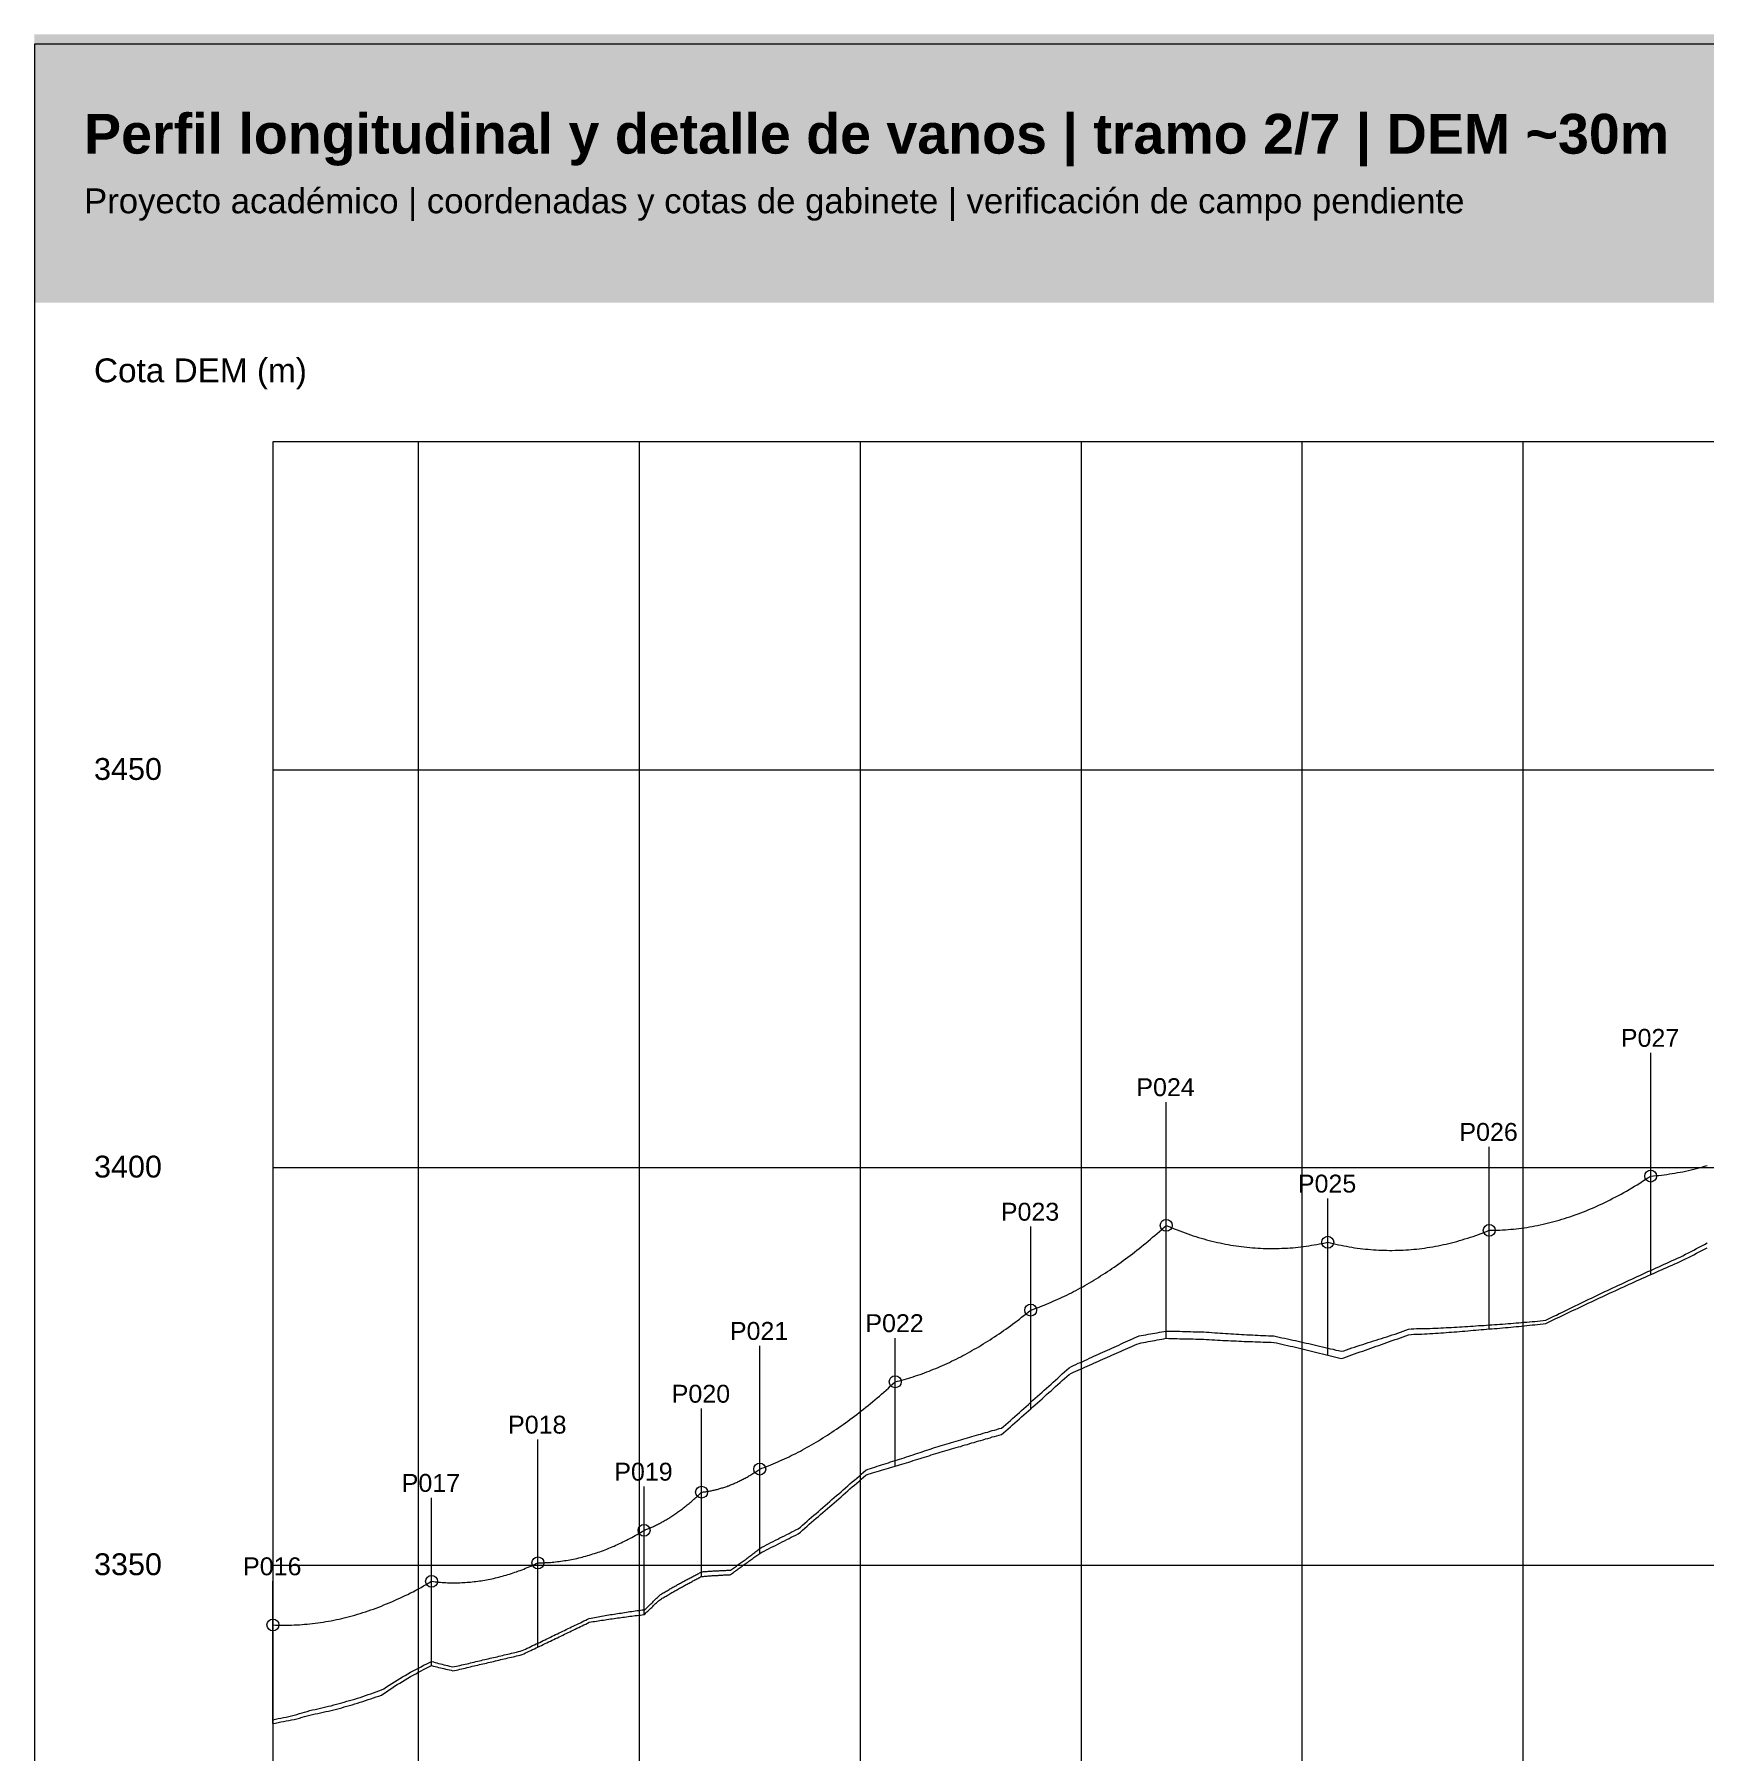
# Paper-space layout 'LP-PF-02' of a CAD drawing. Header units: metres, sheet in millimetres. Extents: x 8 to 412, y 8 to 290.
# Drawn here: x 8 to 176, y 117.2 to 290 of the extents above; entities that cross this region are included whole.
import ezdxf

# ---------------------------------------------------------------- set-up
doc = ezdxf.new("R2010")
doc.units = ezdxf.units.M
for name, color, linetype, lineweight, true_color in [('DETALLE', 7, 'Continuous', 13, 0x33434d), ('PERFIL_CONDUCTOR', 7, 'Continuous', 13, 0xc53643), ('PERFIL_TERRENO', 7, 'Continuous', 13, 0x976f49), ('PF_COTA', 7, 'Continuous', 0, 0x367db4), ('PF_EJE_DEM', 7, 'Continuous', 0, 0x53856e), ('PF_GRID', 7, 'Continuous', 0, 0xdee6ea), ('ROTULO', 7, 'Continuous', 13, 0x18364a)]:
    doc.layers.add(name, color=color, linetype=linetype, lineweight=lineweight, true_color=true_color)
doc.layers.add('PRESENTACION', color=7, linetype='Continuous')
doc.styles.add('Arial', font='arial.ttf')
doc.styles.add('Arial-Bold', font='arialbd.ttf')

psp = doc.layouts.new('LP-PF-02')

# ---------------------------------------------------------------- hatches: boundary and pattern name
at = {"layer": 'PRESENTACION', "true_color": 0xeef4f7}
psp.add_hatch(color=7, dxfattribs=at).paths.add_polyline_path([(8, 263), (412, 263), (412, 290), (8, 290)])
at = {"layer": 'PRESENTACION', "true_color": 0x287d89}
psp.add_hatch(color=137, dxfattribs=at).paths.add_polyline_path([(8, 263), (11, 263), (11, 290), (8, 290)])

# ---------------------------------------------------------------- linework, layer by layer
at = {"layer": 'DETALLE'}
for p, q in [((170.6, 165.23), (170.6, 175.15)), ((121.86, 158.83), (121.86, 170.19)), ((154.36, 159.77), (154.36, 169.69)), ((138.11, 157.13), (138.11, 168.49)), ((108.23, 151.74), (108.23, 161.66)), ((94.6, 145.97), (94.6, 154.45)), ((80.97, 137.19), (80.97, 145.67)), ((75.12, 134.87), (75.12, 143.35)), ((69.34, 131.03), (69.34, 139.51)), ((58.66, 127.76), (58.66, 136.24)), ((47.96, 125.9), (47.96, 134.38)), ((32, 120.07), (32, 129.99))]:
    psp.add_line(p, q, dxfattribs=at)
psp.add_lwpolyline([(32, 96), (284, 96), (284, 249), (32, 249)], close=True, dxfattribs=at)
for centre in [(170.6, 175.15), (121.86, 170.19), (154.36, 169.69), (138.11, 168.49), (108.23, 161.66), (94.6, 154.45), (80.97, 145.67), (75.12, 143.35), (69.34, 139.51), (58.66, 136.24), (47.96, 134.38), (32, 129.99)]:
    psp.add_circle(centre, 0.6, dxfattribs=at)
at = {"layer": 'PERFIL_CONDUCTOR'}
for points in [[(170.6, 175.15), (170.87, 175.17), (171.15, 175.2), (171.42, 175.22), (171.69, 175.25), (171.96, 175.28), (172.23, 175.32), (172.5, 175.36), (172.77, 175.4), (173.04, 175.44), (173.31, 175.49), (173.58, 175.54), (173.85, 175.59), (174.12, 175.65), (174.39, 175.71), (174.67, 175.77), (174.94, 175.84), (175.21, 175.91), (175.48, 175.98), (175.75, 176.05), (176.02, 176.13), (176.29, 176.21)], [(154.36, 169.69), (154.63, 169.69), (154.9, 169.69), (155.17, 169.7), (155.44, 169.71), (155.71, 169.73), (155.98, 169.75), (156.25, 169.77), (156.52, 169.79), (156.79, 169.82), (157.06, 169.84), (157.34, 169.88), (157.61, 169.91), (157.88, 169.95), (158.15, 169.99), (158.42, 170.04), (158.69, 170.08), (158.96, 170.13), (159.23, 170.19), (159.5, 170.24), (159.77, 170.3), (160.04, 170.37), (160.31, 170.43), (160.58, 170.5), (160.86, 170.57), (161.13, 170.65), (161.4, 170.72), (161.67, 170.8), (161.94, 170.89), (162.21, 170.97), (162.48, 171.06), (162.75, 171.16), (163.02, 171.25), (163.29, 171.35), (163.56, 171.45), (163.83, 171.56), (164.1, 171.66), (164.38, 171.77), (164.65, 171.89), (164.92, 172), (165.19, 172.12), (165.46, 172.25), (165.73, 172.37), (166, 172.5), (166.27, 172.63), (166.54, 172.77), (166.81, 172.91), (167.08, 173.05), (167.35, 173.19), (167.62, 173.34), (167.9, 173.49), (168.17, 173.64), (168.44, 173.8), (168.71, 173.96), (168.98, 174.12), (169.25, 174.28), (169.52, 174.45), (169.79, 174.62), (170.06, 174.8), (170.33, 174.97), (170.6, 175.15)], [(108.23, 161.66), (108.46, 161.74), (108.69, 161.82), (108.91, 161.9), (109.14, 161.99), (109.37, 162.08), (109.59, 162.17), (109.82, 162.26), (110.05, 162.35), (110.28, 162.45), (110.5, 162.55), (110.73, 162.65), (110.96, 162.75), (111.18, 162.85), (111.41, 162.96), (111.64, 163.07), (111.87, 163.18), (112.09, 163.29), (112.32, 163.41), (112.55, 163.53), (112.78, 163.64), (113, 163.77), (113.23, 163.89), (113.46, 164.02), (113.68, 164.14), (113.91, 164.27), (114.14, 164.41), (114.37, 164.54), (114.59, 164.68), (114.82, 164.82), (115.05, 164.96), (115.27, 165.1), (115.5, 165.25), (115.73, 165.39), (115.96, 165.54), (116.18, 165.69), (116.41, 165.85), (116.64, 166), (116.87, 166.16), (117.09, 166.32), (117.32, 166.48), (117.55, 166.65), (117.77, 166.82), (118, 166.98), (118.23, 167.16), (118.46, 167.33), (118.68, 167.5), (118.91, 167.68), (119.14, 167.86), (119.36, 168.04), (119.59, 168.23), (119.82, 168.41), (120.05, 168.6), (120.27, 168.79), (120.5, 168.99), (120.73, 169.18), (120.96, 169.38), (121.18, 169.58), (121.41, 169.78), (121.64, 169.98), (121.86, 170.19)], [(121.86, 170.19), (122.13, 170.07), (122.41, 169.96), (122.68, 169.84), (122.95, 169.74), (123.22, 169.63), (123.49, 169.53), (123.76, 169.43), (124.03, 169.34), (124.3, 169.24), (124.57, 169.15), (124.84, 169.07), (125.11, 168.98), (125.38, 168.9), (125.65, 168.82), (125.93, 168.75), (126.2, 168.68), (126.47, 168.61), (126.74, 168.54), (127.01, 168.48), (127.28, 168.42), (127.55, 168.36), (127.82, 168.31), (128.09, 168.26), (128.36, 168.21), (128.63, 168.17), (128.9, 168.12), (129.17, 168.09), (129.45, 168.05), (129.72, 168.02), (129.99, 167.99), (130.26, 167.96), (130.53, 167.94), (130.8, 167.92), (131.07, 167.9), (131.34, 167.88), (131.61, 167.87), (131.88, 167.86), (132.15, 167.86), (132.42, 167.86), (132.69, 167.86), (132.97, 167.86), (133.24, 167.87), (133.51, 167.88), (133.78, 167.89), (134.05, 167.9), (134.32, 167.92), (134.59, 167.94), (134.86, 167.97), (135.13, 167.99), (135.4, 168.02), (135.67, 168.06), (135.94, 168.09), (136.21, 168.13), (136.49, 168.18), (136.76, 168.22), (137.03, 168.27), (137.3, 168.32), (137.57, 168.38), (137.84, 168.43), (138.11, 168.49)], [(138.11, 168.49), (138.38, 168.42), (138.65, 168.36), (138.92, 168.3), (139.19, 168.24), (139.46, 168.18), (139.74, 168.13), (140.01, 168.08), (140.28, 168.03), (140.55, 167.98), (140.82, 167.94), (141.09, 167.9), (141.36, 167.87), (141.63, 167.83), (141.9, 167.8), (142.17, 167.78), (142.44, 167.75), (142.71, 167.73), (142.98, 167.72), (143.26, 167.7), (143.53, 167.69), (143.8, 167.68), (144.07, 167.68), (144.34, 167.67), (144.61, 167.67), (144.88, 167.68), (145.15, 167.68), (145.42, 167.69), (145.69, 167.7), (145.96, 167.72), (146.23, 167.74), (146.5, 167.76), (146.78, 167.78), (147.05, 167.81), (147.32, 167.84), (147.59, 167.87), (147.86, 167.91), (148.13, 167.95), (148.4, 167.99), (148.67, 168.04), (148.94, 168.09), (149.21, 168.14), (149.48, 168.19), (149.75, 168.25), (150.02, 168.31), (150.3, 168.37), (150.57, 168.44), (150.84, 168.51), (151.11, 168.58), (151.38, 168.66), (151.65, 168.74), (151.92, 168.82), (152.19, 168.9), (152.46, 168.99), (152.73, 169.08), (153, 169.17), (153.27, 169.27), (153.54, 169.37), (153.82, 169.47), (154.09, 169.58), (154.36, 169.69)], [(94.6, 154.45), (94.83, 154.5), (95.05, 154.56), (95.28, 154.62), (95.51, 154.69), (95.73, 154.75), (95.96, 154.82), (96.19, 154.89), (96.42, 154.96), (96.64, 155.04), (96.87, 155.12), (97.1, 155.19), (97.32, 155.27), (97.55, 155.36), (97.78, 155.44), (98.01, 155.53), (98.23, 155.62), (98.46, 155.71), (98.69, 155.8), (98.92, 155.9), (99.14, 156), (99.37, 156.1), (99.6, 156.2), (99.82, 156.3), (100.05, 156.41), (100.28, 156.52), (100.51, 156.63), (100.73, 156.74), (100.96, 156.86), (101.19, 156.97), (101.41, 157.09), (101.64, 157.21), (101.87, 157.34), (102.1, 157.46), (102.32, 157.59), (102.55, 157.72), (102.78, 157.85), (103.01, 157.98), (103.23, 158.12), (103.46, 158.26), (103.69, 158.4), (103.91, 158.54), (104.14, 158.69), (104.37, 158.83), (104.6, 158.98), (104.82, 159.13), (105.05, 159.29), (105.28, 159.44), (105.5, 159.6), (105.73, 159.76), (105.96, 159.92), (106.19, 160.09), (106.41, 160.25), (106.64, 160.42), (106.87, 160.59), (107.09, 160.76), (107.32, 160.94), (107.55, 161.12), (107.78, 161.29), (108, 161.48), (108.23, 161.66)], [(80.97, 145.67), (81.19, 145.75), (81.42, 145.84), (81.65, 145.92), (81.87, 146.01), (82.1, 146.11), (82.33, 146.2), (82.56, 146.3), (82.78, 146.39), (83.01, 146.49), (83.24, 146.6), (83.46, 146.7), (83.69, 146.81), (83.92, 146.92), (84.15, 147.03), (84.37, 147.14), (84.6, 147.25), (84.83, 147.37), (85.06, 147.49), (85.28, 147.61), (85.51, 147.74), (85.74, 147.86), (85.96, 147.99), (86.19, 148.12), (86.42, 148.25), (86.65, 148.39), (86.87, 148.52), (87.1, 148.66), (87.33, 148.8), (87.55, 148.95), (87.78, 149.09), (88.01, 149.24), (88.24, 149.39), (88.46, 149.54), (88.69, 149.69), (88.92, 149.85), (89.15, 150.01), (89.37, 150.17), (89.6, 150.33), (89.83, 150.49), (90.05, 150.66), (90.28, 150.83), (90.51, 151), (90.74, 151.17), (90.96, 151.35), (91.19, 151.53), (91.42, 151.7), (91.64, 151.89), (91.87, 152.07), (92.1, 152.26), (92.33, 152.44), (92.55, 152.64), (92.78, 152.83), (93.01, 153.02), (93.23, 153.22), (93.46, 153.42), (93.69, 153.62), (93.92, 153.82), (94.14, 154.03), (94.37, 154.24), (94.6, 154.45)], [(75.12, 143.35), (75.22, 143.36), (75.31, 143.37), (75.41, 143.38), (75.51, 143.39), (75.61, 143.41), (75.7, 143.42), (75.8, 143.44), (75.9, 143.46), (76, 143.48), (76.09, 143.5), (76.19, 143.52), (76.29, 143.54), (76.39, 143.56), (76.48, 143.58), (76.58, 143.61), (76.68, 143.63), (76.78, 143.66), (76.87, 143.68), (76.97, 143.71), (77.07, 143.74), (77.17, 143.77), (77.26, 143.8), (77.36, 143.83), (77.46, 143.86), (77.56, 143.9), (77.65, 143.93), (77.75, 143.97), (77.85, 144), (77.95, 144.04), (78.04, 144.08), (78.14, 144.12), (78.24, 144.16), (78.33, 144.2), (78.43, 144.24), (78.53, 144.28), (78.63, 144.33), (78.72, 144.37), (78.82, 144.42), (78.92, 144.46), (79.02, 144.51), (79.11, 144.56), (79.21, 144.61), (79.31, 144.66), (79.41, 144.71), (79.5, 144.77), (79.6, 144.82), (79.7, 144.87), (79.8, 144.93), (79.89, 144.99), (79.99, 145.04), (80.09, 145.1), (80.19, 145.16), (80.28, 145.22), (80.38, 145.28), (80.48, 145.34), (80.58, 145.41), (80.67, 145.47), (80.77, 145.54), (80.87, 145.6), (80.97, 145.67)], [(69.34, 139.51), (69.44, 139.55), (69.53, 139.58), (69.63, 139.62), (69.73, 139.66), (69.82, 139.7), (69.92, 139.74), (70.02, 139.78), (70.11, 139.82), (70.21, 139.87), (70.3, 139.91), (70.4, 139.96), (70.5, 140), (70.59, 140.05), (70.69, 140.1), (70.79, 140.15), (70.88, 140.2), (70.98, 140.25), (71.08, 140.3), (71.17, 140.35), (71.27, 140.41), (71.36, 140.46), (71.46, 140.52), (71.56, 140.57), (71.65, 140.63), (71.75, 140.69), (71.85, 140.75), (71.94, 140.81), (72.04, 140.87), (72.13, 140.93), (72.23, 141), (72.33, 141.06), (72.42, 141.13), (72.52, 141.19), (72.62, 141.26), (72.71, 141.33), (72.81, 141.4), (72.9, 141.47), (73, 141.54), (73.1, 141.61), (73.19, 141.68), (73.29, 141.76), (73.39, 141.83), (73.48, 141.91), (73.58, 141.98), (73.68, 142.06), (73.77, 142.14), (73.87, 142.22), (73.96, 142.3), (74.06, 142.38), (74.16, 142.47), (74.25, 142.55), (74.35, 142.63), (74.45, 142.72), (74.54, 142.81), (74.64, 142.89), (74.73, 142.98), (74.83, 143.07), (74.93, 143.16), (75.02, 143.25), (75.12, 143.35)], [(58.66, 136.24), (58.84, 136.25), (59.02, 136.25), (59.2, 136.25), (59.38, 136.26), (59.55, 136.27), (59.73, 136.28), (59.91, 136.29), (60.09, 136.31), (60.27, 136.32), (60.44, 136.34), (60.62, 136.36), (60.8, 136.38), (60.98, 136.4), (61.16, 136.43), (61.33, 136.46), (61.51, 136.48), (61.69, 136.51), (61.87, 136.55), (62.05, 136.58), (62.22, 136.62), (62.4, 136.65), (62.58, 136.69), (62.76, 136.73), (62.94, 136.78), (63.11, 136.82), (63.29, 136.87), (63.47, 136.92), (63.65, 136.97), (63.83, 137.02), (64, 137.07), (64.18, 137.13), (64.36, 137.18), (64.54, 137.24), (64.72, 137.3), (64.89, 137.36), (65.07, 137.43), (65.25, 137.49), (65.43, 137.56), (65.6, 137.63), (65.78, 137.7), (65.96, 137.78), (66.14, 137.85), (66.32, 137.93), (66.49, 138.01), (66.67, 138.09), (66.85, 138.17), (67.03, 138.25), (67.21, 138.34), (67.38, 138.43), (67.56, 138.52), (67.74, 138.61), (67.92, 138.7), (68.1, 138.8), (68.27, 138.89), (68.45, 138.99), (68.63, 139.09), (68.81, 139.19), (68.99, 139.3), (69.16, 139.4), (69.34, 139.51)], [(47.96, 134.38), (48.14, 134.35), (48.32, 134.33), (48.5, 134.32), (48.67, 134.3), (48.85, 134.28), (49.03, 134.27), (49.21, 134.26), (49.39, 134.25), (49.57, 134.24), (49.75, 134.24), (49.92, 134.23), (50.1, 134.23), (50.28, 134.23), (50.46, 134.23), (50.64, 134.24), (50.82, 134.24), (50.99, 134.25), (51.17, 134.26), (51.35, 134.27), (51.53, 134.28), (51.71, 134.29), (51.89, 134.31), (52.06, 134.33), (52.24, 134.35), (52.42, 134.37), (52.6, 134.39), (52.78, 134.42), (52.96, 134.44), (53.13, 134.47), (53.31, 134.5), (53.49, 134.53), (53.67, 134.57), (53.85, 134.6), (54.03, 134.64), (54.2, 134.68), (54.38, 134.72), (54.56, 134.76), (54.74, 134.81), (54.92, 134.85), (55.1, 134.9), (55.28, 134.95), (55.45, 135), (55.63, 135.06), (55.81, 135.11), (55.99, 135.17), (56.17, 135.23), (56.35, 135.29), (56.52, 135.35), (56.7, 135.42), (56.88, 135.48), (57.06, 135.55), (57.24, 135.62), (57.42, 135.69), (57.59, 135.77), (57.77, 135.84), (57.95, 135.92), (58.13, 136), (58.31, 136.08), (58.49, 136.16), (58.66, 136.24)], [(32, 129.99), (32.27, 129.98), (32.53, 129.97), (32.8, 129.97), (33.06, 129.97), (33.33, 129.97), (33.6, 129.97), (33.86, 129.98), (34.13, 129.99), (34.39, 130), (34.66, 130.02), (34.93, 130.04), (35.19, 130.06), (35.46, 130.08), (35.72, 130.11), (35.99, 130.14), (36.26, 130.17), (36.52, 130.21), (36.79, 130.24), (37.05, 130.28), (37.32, 130.33), (37.59, 130.37), (37.85, 130.42), (38.12, 130.48), (38.38, 130.53), (38.65, 130.59), (38.92, 130.65), (39.18, 130.71), (39.45, 130.78), (39.71, 130.85), (39.98, 130.92), (40.25, 130.99), (40.51, 131.07), (40.78, 131.15), (41.04, 131.23), (41.31, 131.32), (41.58, 131.41), (41.84, 131.5), (42.11, 131.59), (42.37, 131.69), (42.64, 131.79), (42.91, 131.89), (43.17, 132), (43.44, 132.11), (43.7, 132.22), (43.97, 132.33), (44.24, 132.45), (44.5, 132.57), (44.77, 132.69), (45.03, 132.81), (45.3, 132.94), (45.57, 133.07), (45.83, 133.21), (46.1, 133.34), (46.37, 133.48), (46.63, 133.62), (46.9, 133.77), (47.16, 133.92), (47.43, 134.07), (47.7, 134.22), (47.96, 134.38)]]:
    psp.add_lwpolyline(points, dxfattribs=at)
at = {"layer": 'PERFIL_TERRENO'}
for points in [[(170.6, 165.66), (170.87, 165.78), (171.15, 165.91), (171.42, 166.03), (171.69, 166.15), (171.96, 166.27), (172.23, 166.4), (172.5, 166.52), (172.77, 166.64), (173.04, 166.76), (173.31, 166.88), (173.58, 167), (173.85, 167.14), (174.12, 167.28), (174.39, 167.43), (174.67, 167.57), (174.94, 167.71), (175.21, 167.86), (175.48, 168), (175.75, 168.14), (176.02, 168.28), (176.29, 168.42)], [(154.36, 160.17), (154.63, 160.19), (154.9, 160.2), (155.17, 160.22), (155.44, 160.24), (155.71, 160.26), (155.98, 160.28), (156.25, 160.3), (156.52, 160.32), (156.79, 160.35), (157.06, 160.37), (157.34, 160.39), (157.61, 160.41), (157.88, 160.44), (158.15, 160.46), (158.42, 160.48), (158.69, 160.51), (158.96, 160.53), (159.23, 160.56), (159.5, 160.58), (159.77, 160.61), (160.04, 160.64), (160.31, 160.77), (160.58, 160.91), (160.86, 161.04), (161.13, 161.17), (161.4, 161.31), (161.67, 161.44), (161.94, 161.57), (162.21, 161.7), (162.48, 161.83), (162.75, 161.97), (163.02, 162.1), (163.29, 162.23), (163.56, 162.36), (163.83, 162.49), (164.1, 162.62), (164.38, 162.75), (164.65, 162.88), (164.92, 163.01), (165.19, 163.14), (165.46, 163.27), (165.73, 163.39), (166, 163.52), (166.27, 163.65), (166.54, 163.78), (166.81, 163.9), (167.08, 164.03), (167.35, 164.16), (167.62, 164.29), (167.9, 164.41), (168.17, 164.54), (168.44, 164.66), (168.71, 164.79), (168.98, 164.91), (169.25, 165.04), (169.52, 165.16), (169.79, 165.29), (170.06, 165.41), (170.33, 165.54), (170.6, 165.66)], [(108.23, 152.39), (108.46, 152.59), (108.69, 152.79), (108.91, 153), (109.14, 153.2), (109.37, 153.4), (109.59, 153.61), (109.82, 153.81), (110.05, 154.02), (110.28, 154.22), (110.5, 154.42), (110.73, 154.63), (110.96, 154.83), (111.18, 155.04), (111.41, 155.24), (111.64, 155.44), (111.87, 155.65), (112.09, 155.85), (112.32, 156), (112.55, 156.1), (112.78, 156.2), (113, 156.31), (113.23, 156.41), (113.46, 156.51), (113.68, 156.61), (113.91, 156.71), (114.14, 156.82), (114.37, 156.92), (114.59, 157.02), (114.82, 157.12), (115.05, 157.23), (115.27, 157.33), (115.5, 157.43), (115.73, 157.53), (115.96, 157.64), (116.18, 157.74), (116.41, 157.84), (116.64, 157.95), (116.87, 158.05), (117.09, 158.15), (117.32, 158.26), (117.55, 158.36), (117.77, 158.46), (118, 158.57), (118.23, 158.67), (118.46, 158.77), (118.68, 158.88), (118.91, 158.98), (119.14, 159.06), (119.36, 159.1), (119.59, 159.14), (119.82, 159.18), (120.05, 159.23), (120.27, 159.27), (120.5, 159.31), (120.73, 159.35), (120.96, 159.39), (121.18, 159.44), (121.41, 159.48), (121.64, 159.52), (121.86, 159.56)], [(121.86, 159.56), (122.13, 159.56), (122.41, 159.55), (122.68, 159.54), (122.95, 159.54), (123.22, 159.53), (123.49, 159.52), (123.76, 159.51), (124.03, 159.51), (124.3, 159.5), (124.57, 159.49), (124.84, 159.49), (125.11, 159.48), (125.38, 159.47), (125.65, 159.47), (125.93, 159.45), (126.2, 159.43), (126.47, 159.41), (126.74, 159.39), (127.01, 159.38), (127.28, 159.36), (127.55, 159.34), (127.82, 159.32), (128.09, 159.3), (128.36, 159.28), (128.63, 159.27), (128.9, 159.25), (129.17, 159.24), (129.45, 159.22), (129.72, 159.2), (129.99, 159.19), (130.26, 159.18), (130.53, 159.16), (130.8, 159.15), (131.07, 159.13), (131.34, 159.12), (131.61, 159.11), (131.88, 159.1), (132.15, 159.09), (132.42, 159.07), (132.69, 159.06), (132.97, 159), (133.24, 158.95), (133.51, 158.89), (133.78, 158.83), (134.05, 158.77), (134.32, 158.71), (134.59, 158.65), (134.86, 158.59), (135.13, 158.53), (135.4, 158.47), (135.67, 158.41), (135.94, 158.35), (136.21, 158.29), (136.49, 158.23), (136.76, 158.17), (137.03, 158.1), (137.3, 158.04), (137.57, 157.98), (137.84, 157.91), (138.11, 157.85)], [(138.11, 157.85), (138.38, 157.78), (138.65, 157.72), (138.92, 157.65), (139.19, 157.59), (139.46, 157.52), (139.74, 157.58), (140.01, 157.67), (140.28, 157.76), (140.55, 157.86), (140.82, 157.95), (141.09, 158.04), (141.36, 158.13), (141.63, 158.21), (141.9, 158.3), (142.17, 158.39), (142.44, 158.48), (142.71, 158.57), (142.98, 158.65), (143.26, 158.74), (143.53, 158.82), (143.8, 158.91), (144.07, 158.99), (144.34, 159.08), (144.61, 159.17), (144.88, 159.26), (145.15, 159.36), (145.42, 159.46), (145.69, 159.55), (145.96, 159.65), (146.23, 159.75), (146.5, 159.79), (146.78, 159.79), (147.05, 159.8), (147.32, 159.8), (147.59, 159.81), (147.86, 159.82), (148.13, 159.83), (148.4, 159.83), (148.67, 159.84), (148.94, 159.85), (149.21, 159.86), (149.48, 159.88), (149.75, 159.89), (150.02, 159.9), (150.3, 159.91), (150.57, 159.93), (150.84, 159.94), (151.11, 159.96), (151.38, 159.97), (151.65, 159.99), (151.92, 160), (152.19, 160.02), (152.46, 160.04), (152.73, 160.06), (153, 160.08), (153.27, 160.1), (153.54, 160.12), (153.82, 160.13), (154.09, 160.15), (154.36, 160.17)], [(94.6, 146.53), (94.83, 146.6), (95.05, 146.68), (95.28, 146.75), (95.51, 146.82), (95.73, 146.9), (95.96, 146.97), (96.19, 147.05), (96.42, 147.12), (96.64, 147.2), (96.87, 147.27), (97.1, 147.35), (97.32, 147.42), (97.55, 147.5), (97.78, 147.57), (98.01, 147.65), (98.23, 147.72), (98.46, 147.8), (98.69, 147.87), (98.92, 147.94), (99.14, 148), (99.37, 148.07), (99.6, 148.14), (99.82, 148.2), (100.05, 148.27), (100.28, 148.34), (100.51, 148.4), (100.73, 148.47), (100.96, 148.54), (101.19, 148.6), (101.41, 148.67), (101.64, 148.74), (101.87, 148.8), (102.1, 148.87), (102.32, 148.94), (102.55, 149), (102.78, 149.07), (103.01, 149.14), (103.23, 149.2), (103.46, 149.27), (103.69, 149.34), (103.91, 149.4), (104.14, 149.47), (104.37, 149.54), (104.6, 149.6), (104.82, 149.67), (105.05, 149.74), (105.28, 149.8), (105.5, 149.95), (105.73, 150.15), (105.96, 150.36), (106.19, 150.56), (106.41, 150.76), (106.64, 150.96), (106.87, 151.17), (107.09, 151.37), (107.32, 151.57), (107.55, 151.78), (107.78, 151.98), (108, 152.18), (108.23, 152.39)], [(80.97, 137.69), (81.19, 137.81), (81.42, 137.93), (81.65, 138.04), (81.87, 138.16), (82.1, 138.28), (82.33, 138.39), (82.56, 138.51), (82.78, 138.62), (83.01, 138.74), (83.24, 138.86), (83.46, 138.97), (83.69, 139.09), (83.92, 139.2), (84.15, 139.32), (84.37, 139.43), (84.6, 139.55), (84.83, 139.67), (85.06, 139.84), (85.28, 140.04), (85.51, 140.24), (85.74, 140.43), (85.96, 140.63), (86.19, 140.83), (86.42, 141.03), (86.65, 141.22), (86.87, 141.42), (87.1, 141.62), (87.33, 141.81), (87.55, 142.01), (87.78, 142.21), (88.01, 142.4), (88.24, 142.6), (88.46, 142.8), (88.69, 143), (88.92, 143.19), (89.15, 143.39), (89.37, 143.59), (89.6, 143.78), (89.83, 143.98), (90.05, 144.18), (90.28, 144.38), (90.51, 144.57), (90.74, 144.77), (90.96, 144.97), (91.19, 145.16), (91.42, 145.36), (91.64, 145.56), (91.87, 145.67), (92.1, 145.74), (92.33, 145.81), (92.55, 145.88), (92.78, 145.95), (93.01, 146.02), (93.23, 146.1), (93.46, 146.17), (93.69, 146.24), (93.92, 146.31), (94.14, 146.39), (94.37, 146.46), (94.6, 146.53)], [(75.12, 135.34), (75.22, 135.35), (75.31, 135.36), (75.41, 135.36), (75.51, 135.37), (75.61, 135.38), (75.7, 135.38), (75.8, 135.39), (75.9, 135.4), (76, 135.4), (76.09, 135.41), (76.19, 135.41), (76.29, 135.42), (76.39, 135.43), (76.48, 135.43), (76.58, 135.44), (76.68, 135.44), (76.78, 135.45), (76.87, 135.45), (76.97, 135.46), (77.07, 135.46), (77.17, 135.47), (77.26, 135.47), (77.36, 135.48), (77.46, 135.48), (77.56, 135.48), (77.65, 135.49), (77.75, 135.49), (77.85, 135.5), (77.95, 135.5), (78.04, 135.5), (78.14, 135.57), (78.24, 135.64), (78.33, 135.71), (78.43, 135.78), (78.53, 135.85), (78.63, 135.92), (78.72, 135.99), (78.82, 136.06), (78.92, 136.13), (79.02, 136.2), (79.11, 136.27), (79.21, 136.34), (79.31, 136.41), (79.41, 136.48), (79.5, 136.55), (79.6, 136.62), (79.7, 136.7), (79.8, 136.77), (79.89, 136.84), (79.99, 136.91), (80.09, 136.99), (80.19, 137.06), (80.28, 137.14), (80.38, 137.22), (80.48, 137.29), (80.58, 137.37), (80.67, 137.44), (80.77, 137.52), (80.87, 137.6), (80.97, 137.67)], [(69.34, 131.45), (69.44, 131.54), (69.53, 131.63), (69.63, 131.73), (69.73, 131.82), (69.82, 131.91), (69.92, 132), (70.02, 132.1), (70.11, 132.19), (70.21, 132.29), (70.3, 132.38), (70.4, 132.48), (70.5, 132.57), (70.59, 132.67), (70.69, 132.77), (70.79, 132.86), (70.88, 132.96), (70.98, 133.04), (71.08, 133.1), (71.17, 133.15), (71.27, 133.21), (71.36, 133.27), (71.46, 133.33), (71.56, 133.38), (71.65, 133.44), (71.75, 133.5), (71.85, 133.55), (71.94, 133.61), (72.04, 133.66), (72.13, 133.72), (72.23, 133.78), (72.33, 133.83), (72.42, 133.89), (72.52, 133.94), (72.62, 133.99), (72.71, 134.05), (72.81, 134.1), (72.9, 134.16), (73, 134.21), (73.1, 134.26), (73.19, 134.32), (73.29, 134.37), (73.39, 134.42), (73.48, 134.47), (73.58, 134.52), (73.68, 134.58), (73.77, 134.63), (73.87, 134.68), (73.96, 134.73), (74.06, 134.78), (74.16, 134.83), (74.25, 134.88), (74.35, 134.93), (74.45, 134.98), (74.54, 135.03), (74.64, 135.08), (74.73, 135.13), (74.83, 135.18), (74.93, 135.23), (75.02, 135.28), (75.12, 135.33)], [(58.66, 128.16), (58.84, 128.24), (59.02, 128.33), (59.2, 128.42), (59.38, 128.5), (59.55, 128.59), (59.73, 128.67), (59.91, 128.76), (60.09, 128.85), (60.27, 128.93), (60.44, 129.02), (60.62, 129.1), (60.8, 129.19), (60.98, 129.28), (61.16, 129.36), (61.33, 129.45), (61.51, 129.53), (61.69, 129.62), (61.87, 129.71), (62.05, 129.79), (62.22, 129.88), (62.4, 129.96), (62.58, 130.05), (62.76, 130.14), (62.94, 130.22), (63.11, 130.31), (63.29, 130.39), (63.47, 130.48), (63.65, 130.57), (63.83, 130.65), (64, 130.69), (64.18, 130.72), (64.36, 130.75), (64.54, 130.78), (64.72, 130.82), (64.89, 130.85), (65.07, 130.88), (65.25, 130.91), (65.43, 130.94), (65.6, 130.97), (65.78, 131), (65.96, 131.03), (66.14, 131.05), (66.32, 131.08), (66.49, 131.11), (66.67, 131.14), (66.85, 131.17), (67.03, 131.19), (67.21, 131.22), (67.38, 131.25), (67.56, 131.27), (67.74, 131.3), (67.92, 131.33), (68.1, 131.35), (68.27, 131.38), (68.45, 131.4), (68.63, 131.43), (68.81, 131.45), (68.99, 131.47), (69.16, 131.5), (69.34, 131.52)], [(47.96, 126.32), (48.14, 126.27), (48.32, 126.22), (48.5, 126.18), (48.67, 126.13), (48.85, 126.09), (49.03, 126.04), (49.21, 125.99), (49.39, 125.95), (49.57, 125.91), (49.75, 125.86), (49.92, 125.82), (50.1, 125.78), (50.28, 125.8), (50.46, 125.84), (50.64, 125.88), (50.82, 125.92), (50.99, 125.97), (51.17, 126.01), (51.35, 126.05), (51.53, 126.09), (51.71, 126.13), (51.89, 126.18), (52.06, 126.22), (52.24, 126.26), (52.42, 126.3), (52.6, 126.34), (52.78, 126.39), (52.96, 126.43), (53.13, 126.47), (53.31, 126.51), (53.49, 126.55), (53.67, 126.6), (53.85, 126.64), (54.03, 126.68), (54.2, 126.72), (54.38, 126.76), (54.56, 126.8), (54.74, 126.85), (54.92, 126.89), (55.1, 126.93), (55.28, 126.97), (55.45, 127.01), (55.63, 127.06), (55.81, 127.1), (55.99, 127.14), (56.17, 127.18), (56.35, 127.22), (56.52, 127.27), (56.7, 127.31), (56.88, 127.35), (57.06, 127.41), (57.24, 127.49), (57.42, 127.57), (57.59, 127.66), (57.77, 127.74), (57.95, 127.83), (58.13, 127.91), (58.31, 127.99), (58.49, 128.08), (58.66, 128.16)], [(32, 120.46), (32.27, 120.51), (32.53, 120.57), (32.8, 120.62), (33.06, 120.67), (33.33, 120.72), (33.6, 120.78), (33.86, 120.85), (34.13, 120.92), (34.39, 120.99), (34.66, 121.07), (34.93, 121.15), (35.19, 121.22), (35.46, 121.3), (35.72, 121.39), (35.99, 121.44), (36.26, 121.5), (36.52, 121.56), (36.79, 121.62), (37.05, 121.68), (37.32, 121.74), (37.59, 121.81), (37.85, 121.87), (38.12, 121.94), (38.38, 122.01), (38.65, 122.08), (38.92, 122.15), (39.18, 122.23), (39.45, 122.31), (39.71, 122.38), (39.98, 122.46), (40.25, 122.54), (40.51, 122.63), (40.78, 122.71), (41.04, 122.8), (41.31, 122.89), (41.58, 122.98), (41.84, 123.07), (42.11, 123.16), (42.37, 123.26), (42.64, 123.35), (42.91, 123.45), (43.17, 123.58), (43.44, 123.76), (43.7, 123.93), (43.97, 124.11), (44.24, 124.28), (44.5, 124.44), (44.77, 124.61), (45.03, 124.77), (45.3, 124.92), (45.57, 125.08), (45.83, 125.23), (46.1, 125.37), (46.37, 125.52), (46.63, 125.66), (46.9, 125.79), (47.16, 125.93), (47.43, 126.06), (47.7, 126.18), (47.96, 126.31)]]:
    psp.add_lwpolyline(points, dxfattribs=at)
at = {"layer": 'PF_COTA'}
for p, q in [((170.6, 175.15), (170.6, 187.55)), ((121.86, 170.19), (121.86, 182.59)), ((154.36, 169.69), (154.36, 178.09)), ((138.11, 168.49), (138.11, 172.89)), ((108.23, 161.66), (108.23, 170.06)), ((80.97, 145.67), (80.97, 158.07)), ((94.6, 154.45), (94.6, 158.85)), ((75.12, 143.35), (75.12, 151.75)), ((58.66, 136.24), (58.66, 148.64)), ((69.34, 139.51), (69.34, 143.91)), ((47.96, 134.38), (47.96, 142.78)), ((32, 129.99), (32, 134.39))]:
    psp.add_line(p, q, dxfattribs=at)
at = {"layer": 'PF_EJE_DEM'}
for points in [[(170.6, 165.23), (170.87, 165.35), (171.15, 165.48), (171.42, 165.6), (171.69, 165.72), (171.96, 165.84), (172.23, 165.96), (172.5, 166.07), (172.77, 166.19), (173.04, 166.31), (173.31, 166.43), (173.58, 166.55), (173.85, 166.68), (174.12, 166.82), (174.39, 166.96), (174.67, 167.1), (174.94, 167.24), (175.21, 167.38), (175.48, 167.52), (175.75, 167.66), (176.02, 167.79), (176.29, 167.93)], [(154.36, 159.77), (154.63, 159.79), (154.9, 159.81), (155.17, 159.83), (155.44, 159.86), (155.71, 159.88), (155.98, 159.9), (156.25, 159.93), (156.52, 159.95), (156.79, 159.98), (157.06, 160), (157.34, 160.03), (157.61, 160.06), (157.88, 160.08), (158.15, 160.11), (158.42, 160.14), (158.69, 160.17), (158.96, 160.19), (159.23, 160.22), (159.5, 160.25), (159.77, 160.28), (160.04, 160.31), (160.31, 160.44), (160.58, 160.57), (160.86, 160.71), (161.13, 160.84), (161.4, 160.97), (161.67, 161.1), (161.94, 161.23), (162.21, 161.36), (162.48, 161.48), (162.75, 161.61), (163.02, 161.74), (163.29, 161.87), (163.56, 162), (163.83, 162.13), (164.1, 162.25), (164.38, 162.38), (164.65, 162.51), (164.92, 162.63), (165.19, 162.76), (165.46, 162.89), (165.73, 163.01), (166, 163.14), (166.27, 163.26), (166.54, 163.39), (166.81, 163.51), (167.08, 163.64), (167.35, 163.76), (167.62, 163.89), (167.9, 164.01), (168.17, 164.13), (168.44, 164.26), (168.71, 164.38), (168.98, 164.5), (169.25, 164.63), (169.52, 164.75), (169.79, 164.87), (170.06, 164.99), (170.33, 165.11), (170.6, 165.23)], [(138.11, 157.13), (138.38, 157.06), (138.65, 157), (138.92, 156.93), (139.19, 156.86), (139.46, 156.79), (139.74, 156.85), (140.01, 156.95), (140.28, 157.05), (140.55, 157.15), (140.82, 157.25), (141.09, 157.35), (141.36, 157.45), (141.63, 157.54), (141.9, 157.64), (142.17, 157.74), (142.44, 157.83), (142.71, 157.93), (142.98, 158.03), (143.26, 158.12), (143.53, 158.22), (143.8, 158.32), (144.07, 158.41), (144.34, 158.51), (144.61, 158.6), (144.88, 158.7), (145.15, 158.79), (145.42, 158.88), (145.69, 158.98), (145.96, 159.07), (146.23, 159.16), (146.5, 159.22), (146.78, 159.23), (147.05, 159.24), (147.32, 159.25), (147.59, 159.26), (147.86, 159.28), (148.13, 159.29), (148.4, 159.3), (148.67, 159.32), (148.94, 159.34), (149.21, 159.35), (149.48, 159.37), (149.75, 159.39), (150.02, 159.41), (150.3, 159.43), (150.57, 159.45), (150.84, 159.47), (151.11, 159.49), (151.38, 159.51), (151.65, 159.53), (151.92, 159.56), (152.19, 159.58), (152.46, 159.61), (152.73, 159.63), (153, 159.66), (153.27, 159.68), (153.54, 159.7), (153.82, 159.72), (154.09, 159.74), (154.36, 159.77)], [(108.23, 151.74), (108.46, 151.94), (108.69, 152.14), (108.91, 152.35), (109.14, 152.55), (109.37, 152.75), (109.59, 152.95), (109.82, 153.16), (110.05, 153.36), (110.28, 153.56), (110.5, 153.76), (110.73, 153.97), (110.96, 154.17), (111.18, 154.37), (111.41, 154.58), (111.64, 154.78), (111.87, 154.98), (112.09, 155.19), (112.32, 155.33), (112.55, 155.43), (112.78, 155.53), (113, 155.63), (113.23, 155.73), (113.46, 155.83), (113.68, 155.93), (113.91, 156.03), (114.14, 156.13), (114.37, 156.23), (114.59, 156.33), (114.82, 156.43), (115.05, 156.53), (115.27, 156.63), (115.5, 156.73), (115.73, 156.83), (115.96, 156.93), (116.18, 157.03), (116.41, 157.13), (116.64, 157.23), (116.87, 157.34), (117.09, 157.44), (117.32, 157.54), (117.55, 157.64), (117.77, 157.74), (118, 157.84), (118.23, 157.94), (118.46, 158.05), (118.68, 158.15), (118.91, 158.25), (119.14, 158.32), (119.36, 158.36), (119.59, 158.41), (119.82, 158.45), (120.05, 158.49), (120.27, 158.53), (120.5, 158.57), (120.73, 158.62), (120.96, 158.66), (121.18, 158.7), (121.41, 158.74), (121.64, 158.78), (121.86, 158.83)], [(121.86, 158.83), (122.13, 158.82), (122.41, 158.81), (122.68, 158.81), (122.95, 158.8), (123.22, 158.79), (123.49, 158.78), (123.76, 158.78), (124.03, 158.77), (124.3, 158.76), (124.57, 158.76), (124.84, 158.75), (125.11, 158.74), (125.38, 158.74), (125.65, 158.73), (125.93, 158.72), (126.2, 158.7), (126.47, 158.69), (126.74, 158.67), (127.01, 158.65), (127.28, 158.64), (127.55, 158.62), (127.82, 158.61), (128.09, 158.6), (128.36, 158.58), (128.63, 158.57), (128.9, 158.56), (129.17, 158.55), (129.45, 158.53), (129.72, 158.52), (129.99, 158.51), (130.26, 158.5), (130.53, 158.49), (130.8, 158.48), (131.07, 158.47), (131.34, 158.46), (131.61, 158.45), (131.88, 158.44), (132.15, 158.44), (132.42, 158.43), (132.69, 158.42), (132.97, 158.36), (133.24, 158.3), (133.51, 158.24), (133.78, 158.18), (134.05, 158.11), (134.32, 158.05), (134.59, 157.99), (134.86, 157.93), (135.13, 157.86), (135.4, 157.8), (135.67, 157.73), (135.94, 157.67), (136.21, 157.6), (136.49, 157.54), (136.76, 157.47), (137.03, 157.4), (137.3, 157.34), (137.57, 157.27), (137.84, 157.2), (138.11, 157.13)], [(94.6, 145.97), (94.83, 146.04), (95.05, 146.1), (95.28, 146.17), (95.51, 146.24), (95.73, 146.31), (95.96, 146.38), (96.19, 146.45), (96.42, 146.52), (96.64, 146.59), (96.87, 146.66), (97.1, 146.73), (97.32, 146.81), (97.55, 146.88), (97.78, 146.95), (98.01, 147.02), (98.23, 147.09), (98.46, 147.16), (98.69, 147.23), (98.92, 147.3), (99.14, 147.36), (99.37, 147.43), (99.6, 147.5), (99.82, 147.56), (100.05, 147.63), (100.28, 147.7), (100.51, 147.76), (100.73, 147.83), (100.96, 147.9), (101.19, 147.96), (101.41, 148.03), (101.64, 148.1), (101.87, 148.16), (102.1, 148.23), (102.32, 148.3), (102.55, 148.36), (102.78, 148.43), (103.01, 148.5), (103.23, 148.56), (103.46, 148.63), (103.69, 148.7), (103.91, 148.76), (104.14, 148.83), (104.37, 148.9), (104.6, 148.96), (104.82, 149.03), (105.05, 149.1), (105.28, 149.16), (105.5, 149.31), (105.73, 149.52), (105.96, 149.72), (106.19, 149.92), (106.41, 150.12), (106.64, 150.32), (106.87, 150.53), (107.09, 150.73), (107.32, 150.93), (107.55, 151.13), (107.78, 151.33), (108, 151.54), (108.23, 151.74)], [(80.97, 137.19), (81.19, 137.3), (81.42, 137.42), (81.65, 137.54), (81.87, 137.65), (82.1, 137.77), (82.33, 137.88), (82.56, 138), (82.78, 138.12), (83.01, 138.23), (83.24, 138.35), (83.46, 138.46), (83.69, 138.58), (83.92, 138.69), (84.15, 138.81), (84.37, 138.93), (84.6, 139.04), (84.83, 139.16), (85.06, 139.34), (85.28, 139.53), (85.51, 139.73), (85.74, 139.93), (85.96, 140.12), (86.19, 140.32), (86.42, 140.52), (86.65, 140.72), (86.87, 140.91), (87.1, 141.11), (87.33, 141.31), (87.55, 141.5), (87.78, 141.7), (88.01, 141.9), (88.24, 142.09), (88.46, 142.29), (88.69, 142.49), (88.92, 142.69), (89.15, 142.88), (89.37, 143.08), (89.6, 143.28), (89.83, 143.47), (90.05, 143.67), (90.28, 143.87), (90.51, 144.07), (90.74, 144.26), (90.96, 144.46), (91.19, 144.66), (91.42, 144.85), (91.64, 145.05), (91.87, 145.15), (92.1, 145.22), (92.33, 145.29), (92.55, 145.35), (92.78, 145.42), (93.01, 145.49), (93.23, 145.56), (93.46, 145.62), (93.69, 145.69), (93.92, 145.76), (94.14, 145.83), (94.37, 145.9), (94.6, 145.97)], [(75.12, 134.87), (75.22, 134.87), (75.31, 134.88), (75.41, 134.89), (75.51, 134.9), (75.61, 134.9), (75.7, 134.91), (75.8, 134.92), (75.9, 134.92), (76, 134.93), (76.09, 134.94), (76.19, 134.95), (76.29, 134.95), (76.39, 134.96), (76.48, 134.96), (76.58, 134.97), (76.68, 134.98), (76.78, 134.98), (76.87, 134.99), (76.97, 135), (77.07, 135), (77.17, 135.01), (77.26, 135.01), (77.36, 135.02), (77.46, 135.02), (77.56, 135.03), (77.65, 135.03), (77.75, 135.04), (77.85, 135.04), (77.95, 135.05), (78.04, 135.07), (78.14, 135.14), (78.24, 135.21), (78.33, 135.28), (78.43, 135.36), (78.53, 135.43), (78.63, 135.5), (78.72, 135.57), (78.82, 135.64), (78.92, 135.71), (79.02, 135.78), (79.11, 135.85), (79.21, 135.92), (79.31, 135.99), (79.41, 136.06), (79.5, 136.13), (79.6, 136.2), (79.7, 136.27), (79.8, 136.34), (79.89, 136.41), (79.99, 136.48), (80.09, 136.55), (80.19, 136.62), (80.28, 136.69), (80.38, 136.77), (80.48, 136.84), (80.58, 136.91), (80.67, 136.98), (80.77, 137.05), (80.87, 137.12), (80.97, 137.19)], [(69.34, 131.03), (69.44, 131.12), (69.53, 131.21), (69.63, 131.3), (69.73, 131.39), (69.82, 131.48), (69.92, 131.57), (70.02, 131.67), (70.11, 131.76), (70.21, 131.85), (70.3, 131.95), (70.4, 132.04), (70.5, 132.14), (70.59, 132.23), (70.69, 132.33), (70.79, 132.42), (70.88, 132.49), (70.98, 132.55), (71.08, 132.61), (71.17, 132.67), (71.27, 132.73), (71.36, 132.79), (71.46, 132.84), (71.56, 132.9), (71.65, 132.96), (71.75, 133.01), (71.85, 133.07), (71.94, 133.13), (72.04, 133.18), (72.13, 133.24), (72.23, 133.3), (72.33, 133.35), (72.42, 133.41), (72.52, 133.46), (72.62, 133.52), (72.71, 133.57), (72.81, 133.63), (72.9, 133.68), (73, 133.74), (73.1, 133.79), (73.19, 133.84), (73.29, 133.9), (73.39, 133.95), (73.48, 134), (73.58, 134.06), (73.68, 134.11), (73.77, 134.16), (73.87, 134.21), (73.96, 134.26), (74.06, 134.31), (74.16, 134.37), (74.25, 134.42), (74.35, 134.47), (74.45, 134.52), (74.54, 134.57), (74.64, 134.62), (74.73, 134.67), (74.83, 134.72), (74.93, 134.77), (75.02, 134.82), (75.12, 134.87)], [(58.66, 127.76), (58.84, 127.85), (59.02, 127.94), (59.2, 128.02), (59.38, 128.11), (59.55, 128.19), (59.73, 128.28), (59.91, 128.37), (60.09, 128.45), (60.27, 128.54), (60.44, 128.62), (60.62, 128.71), (60.8, 128.8), (60.98, 128.88), (61.16, 128.97), (61.33, 129.05), (61.51, 129.14), (61.69, 129.23), (61.87, 129.31), (62.05, 129.4), (62.22, 129.48), (62.4, 129.57), (62.58, 129.66), (62.76, 129.74), (62.94, 129.83), (63.11, 129.91), (63.29, 130), (63.47, 130.08), (63.65, 130.17), (63.83, 130.26), (64, 130.3), (64.18, 130.33), (64.36, 130.35), (64.54, 130.38), (64.72, 130.41), (64.89, 130.44), (65.07, 130.47), (65.25, 130.49), (65.43, 130.52), (65.6, 130.55), (65.78, 130.57), (65.96, 130.6), (66.14, 130.62), (66.32, 130.65), (66.49, 130.67), (66.67, 130.7), (66.85, 130.72), (67.03, 130.75), (67.21, 130.77), (67.38, 130.79), (67.56, 130.82), (67.74, 130.84), (67.92, 130.86), (68.1, 130.88), (68.27, 130.91), (68.45, 130.93), (68.63, 130.95), (68.81, 130.97), (68.99, 130.99), (69.16, 131.01), (69.34, 131.03)], [(47.96, 125.9), (48.14, 125.85), (48.32, 125.81), (48.5, 125.77), (48.67, 125.72), (48.85, 125.68), (49.03, 125.64), (49.21, 125.6), (49.39, 125.56), (49.57, 125.51), (49.75, 125.47), (49.92, 125.43), (50.1, 125.39), (50.28, 125.41), (50.46, 125.45), (50.64, 125.49), (50.82, 125.53), (50.99, 125.58), (51.17, 125.62), (51.35, 125.66), (51.53, 125.7), (51.71, 125.74), (51.89, 125.79), (52.06, 125.83), (52.24, 125.87), (52.42, 125.91), (52.6, 125.95), (52.78, 126), (52.96, 126.04), (53.13, 126.08), (53.31, 126.12), (53.49, 126.16), (53.67, 126.2), (53.85, 126.25), (54.03, 126.29), (54.2, 126.33), (54.38, 126.37), (54.56, 126.41), (54.74, 126.46), (54.92, 126.5), (55.1, 126.54), (55.28, 126.58), (55.45, 126.62), (55.63, 126.67), (55.81, 126.71), (55.99, 126.75), (56.17, 126.79), (56.35, 126.83), (56.52, 126.88), (56.7, 126.92), (56.88, 126.96), (57.06, 127.01), (57.24, 127.1), (57.42, 127.18), (57.59, 127.26), (57.77, 127.35), (57.95, 127.43), (58.13, 127.51), (58.31, 127.6), (58.49, 127.68), (58.66, 127.76)], [(32, 120.07), (32.27, 120.12), (32.53, 120.18), (32.8, 120.24), (33.06, 120.29), (33.33, 120.34), (33.6, 120.39), (33.86, 120.44), (34.13, 120.49), (34.39, 120.55), (34.66, 120.63), (34.93, 120.7), (35.19, 120.78), (35.46, 120.86), (35.72, 120.93), (35.99, 120.98), (36.26, 121.04), (36.52, 121.09), (36.79, 121.15), (37.05, 121.21), (37.32, 121.27), (37.59, 121.33), (37.85, 121.4), (38.12, 121.46), (38.38, 121.53), (38.65, 121.6), (38.92, 121.67), (39.18, 121.74), (39.45, 121.82), (39.71, 121.9), (39.98, 121.97), (40.25, 122.05), (40.51, 122.13), (40.78, 122.22), (41.04, 122.3), (41.31, 122.39), (41.58, 122.48), (41.84, 122.57), (42.11, 122.66), (42.37, 122.75), (42.64, 122.84), (42.91, 122.94), (43.17, 123.1), (43.44, 123.28), (43.7, 123.47), (43.97, 123.64), (44.24, 123.82), (44.5, 123.99), (44.77, 124.15), (45.03, 124.32), (45.3, 124.48), (45.57, 124.63), (45.83, 124.79), (46.1, 124.94), (46.37, 125.09), (46.63, 125.23), (46.9, 125.37), (47.16, 125.51), (47.43, 125.64), (47.7, 125.77), (47.96, 125.9)]]:
    psp.add_lwpolyline(points, dxfattribs=at)
at = {"layer": 'PF_GRID'}
for p, q in [((46.66, 96), (46.66, 249)), ((68.89, 96), (68.89, 249)), ((91.11, 96), (91.11, 249)), ((113.33, 96), (113.33, 249)), ((135.55, 96), (135.55, 249)), ((157.78, 96), (157.78, 249)), ((32, 216), (284, 216)), ((32, 176), (284, 176)), ((32, 136), (284, 136))]:
    psp.add_line(p, q, dxfattribs=at)
at = {"layer": 'ROTULO'}
psp.add_lwpolyline([(8, 8), (412, 8), (412, 289), (8, 289)], close=True, dxfattribs=at)

# ---------------------------------------------------------------- texts
at = {"layer": 'ROTULO', "color": 159, "true_color": 0x18364a, "style": 'Arial-Bold'}
psp.add_text('Perfil longitudinal y detalle de vanos | tramo 2/7 | DEM ~30m', height=4, dxfattribs=at).set_placement((13, 278))
at = {"layer": 'ROTULO', "color": 147, "true_color": 0x526b7b, "style": 'Arial'}
psp.add_text('Proyecto académico | coordenadas y cotas de gabinete | verificación de campo pendiente', height=2.5, dxfattribs=at).set_placement((13, 272))
at = {"layer": 'ROTULO', "style": 'Arial'}
for s, height, p in [('Cota DEM (m)', 2.4, (14, 255)), ('3450', 2.2, (14, 215)), ('P027', 1.8, (167.6, 188.15)), ('P024', 1.8, (118.86, 183.19)), ('P026', 1.8, (151.36, 178.69)), ('3400', 2.2, (14, 175)), ('P025', 1.8, (135.11, 173.49)), ('P023', 1.8, (105.23, 170.66)), ('P022', 1.8, (91.6, 159.45)), ('P021', 1.8, (77.97, 158.67)), ('P020', 1.8, (72.12, 152.35)), ('P018', 1.8, (55.66, 149.24)), ('P017', 1.8, (44.96, 143.38)), ('P019', 1.8, (66.34, 144.51)), ('3350', 2.2, (14, 135)), ('P016', 1.8, (29, 134.99))]:
    psp.add_text(s, height=height, dxfattribs=at).set_placement(p)

doc.saveas('drawing.dxf')
